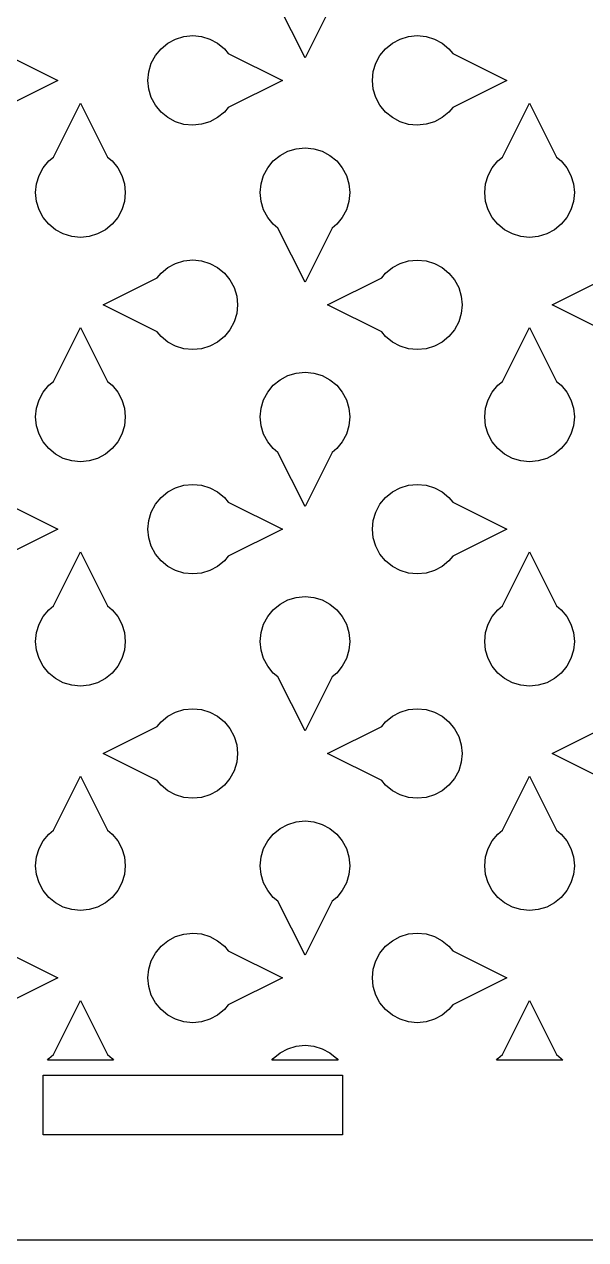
# Model space of a CAD drawing. Header units: metres. Extents: x -75 to 75, y 0 to 231.
# Drawn here: x -11.3 to 26.3, y 0 to 81.3 of the extents above; entities that cross this region are included whole.
import ezdxf

# ---------------------------------------------------------------- set-up
doc = ezdxf.new("R2010")
doc.units = ezdxf.units.M

msp = doc.modelspace()

# ---------------------------------------------------------------- linework, layer by layer
for p, q in [((7.5, 79.0138), (5.69183, 82.6292)), ((9.30817, 82.6292), (7.5, 79.0138)), ((-0.58411, 80.4356), (0, 80.4938)), ((0, 80.4938), (0.58411, 80.4366)), ((14.4159, 80.4361), (15, 80.4942)), ((15, 80.4942), (15.5841, 80.437)), ((-2.11716, 79.6172), (-1.66306, 79.9893)), ((-1.66306, 79.9893), (-1.14487, 80.2658)), ((-1.14487, 80.2658), (-0.58411, 80.4356)), ((0.58411, 80.4366), (1.14487, 80.2658)), ((1.14487, 80.2658), (1.66351, 79.9889)), ((1.66351, 79.9889), (2.11761, 79.6167)), ((12.8824, 79.6172), (13.3365, 79.9893)), ((13.3365, 79.9893), (13.8551, 80.2663)), ((13.8551, 80.2663), (14.4159, 80.4361)), ((15.5841, 80.437), (16.1449, 80.2663)), ((16.1449, 80.2663), (16.6635, 79.9893)), ((16.6635, 79.9893), (17.1176, 79.6172)), ((-12.6292, 79.3082), (-9.01382, 77.5)), ((-2.76581, 78.6449), (-2.48932, 79.1631)), ((-2.48932, 79.1631), (-2.11716, 79.6172)), ((2.11761, 79.6167), (2.37076, 79.3082)), ((2.37076, 79.3082), (5.98618, 77.5)), ((12.2342, 78.6453), (12.5102, 79.1631)), ((12.5102, 79.1631), (12.8824, 79.6172)), ((17.1176, 79.6172), (17.3708, 79.3082)), ((17.3708, 79.3082), (20.9862, 77.5)), ((-2.99332, 77.5005), (-2.93655, 78.0841)), ((-2.93655, 78.0841), (-2.76581, 78.6449)), ((12.0067, 77.5009), (12.0634, 78.0846)), ((12.0634, 78.0846), (12.2342, 78.6453)), ((-9.01382, 77.5), (-12.6292, 75.6918)), ((-2.93564, 76.9154), (-2.99332, 77.5005)), ((5.98618, 77.5), (2.37076, 75.6918)), ((12.0644, 76.9159), (12.0067, 77.5009)), ((20.9862, 77.5), (17.3708, 75.6918)), ((-2.76581, 76.3547), (-2.93564, 76.9154)), ((12.2342, 76.3551), (12.0644, 76.9159)), ((-9.30817, 72.3708), (-7.5, 75.9862)), ((-7.5, 75.9862), (-5.69183, 72.3708)), ((-2.48932, 75.8365), (-2.76581, 76.3547)), ((-2.11716, 75.3824), (-2.48932, 75.8365)), ((2.37076, 75.6918), (2.1167, 75.3819)), ((12.5102, 75.8374), (12.2342, 76.3551)), ((12.8824, 75.3833), (12.5102, 75.8374)), ((17.3708, 75.6918), (17.1167, 75.3824)), ((20.6918, 72.3708), (22.5, 75.9862)), ((22.5, 75.9862), (24.3082, 72.3708)), ((-1.66306, 75.0102), (-2.11716, 75.3824)), ((-1.14487, 74.7337), (-1.66306, 75.0102)), ((1.66351, 75.0107), (1.14487, 74.7337)), ((2.1167, 75.3819), (1.66351, 75.0107)), ((13.3365, 75.0111), (12.8824, 75.3833)), ((13.8551, 74.7342), (13.3365, 75.0111)), ((16.6631, 75.0107), (16.1449, 74.7342)), ((17.1167, 75.3824), (16.6631, 75.0107)), ((-0.58411, 74.563), (-1.14487, 74.7337)), ((0, 74.5058), (-0.58411, 74.563)), ((0.58411, 74.5639), (0, 74.5058)), ((1.14487, 74.7337), (0.58411, 74.5639)), ((14.4159, 74.5634), (13.8551, 74.7342)), ((15, 74.5062), (14.4159, 74.5634)), ((15.5841, 74.5644), (15, 74.5062)), ((16.1449, 74.7342), (15.5841, 74.5644)), ((-9.61716, 72.1172), (-9.30817, 72.3708)), ((-5.69183, 72.3708), (-5.38193, 72.1167)), ((5.38193, 72.1167), (5.83603, 72.4889)), ((5.83603, 72.4889), (6.35468, 72.7658)), ((6.35468, 72.7658), (6.91544, 72.9356)), ((6.91544, 72.9356), (7.5, 72.9933)), ((7.5, 72.9933), (8.08411, 72.9366)), ((8.08411, 72.9366), (8.64487, 72.7658)), ((8.64487, 72.7658), (9.16351, 72.4889)), ((9.16351, 72.4889), (9.61761, 72.1167)), ((20.3828, 72.1172), (20.6918, 72.3708)), ((24.3082, 72.3708), (24.6181, 72.1167)), ((-10.2658, 71.1449), (-9.98932, 71.6631)), ((-9.98932, 71.6631), (-9.61716, 72.1172)), ((-5.38193, 72.1167), (-5.01022, 71.6631)), ((-5.01022, 71.6631), (-4.73373, 71.1449)), ((4.73373, 71.1449), (5.00977, 71.6626)), ((5.00977, 71.6626), (5.38193, 72.1167)), ((9.61761, 72.1167), (9.98978, 71.6626)), ((9.98978, 71.6626), (10.2658, 71.1449)), ((19.7342, 71.1449), (20.0107, 71.6631)), ((20.0107, 71.6631), (20.3828, 72.1172)), ((24.6181, 72.1167), (24.9898, 71.6631)), ((24.9898, 71.6631), (25.2663, 71.1449)), ((-10.4366, 70.5841), (-10.2658, 71.1449)), ((-4.73373, 71.1449), (-4.5639, 70.5841)), ((4.56299, 70.5841), (4.73373, 71.1449)), ((10.2658, 71.1449), (10.4356, 70.5841)), ((19.5634, 70.5841), (19.7342, 71.1449)), ((25.2663, 71.1449), (25.4361, 70.5841)), ((-10.4938, 70), (-10.4366, 70.5841)), ((-10.4356, 69.4159), (-10.4938, 70)), ((-4.5639, 70.5841), (-4.50577, 70)), ((-4.50577, 70), (-4.56299, 69.4159)), ((4.50577, 70), (4.56299, 70.5841)), ((4.5639, 69.4159), (4.50577, 70)), ((10.4356, 70.5841), (10.4938, 70)), ((10.4938, 70), (10.4366, 69.4159)), ((19.5062, 70), (19.5634, 70.5841)), ((19.5644, 69.4159), (19.5062, 70)), ((25.4361, 70.5841), (25.4942, 70)), ((25.4942, 70), (25.437, 69.4159)), ((-10.2658, 68.8551), (-10.4356, 69.4159)), ((-4.56299, 69.4159), (-4.73373, 68.8551)), ((4.73373, 68.8551), (4.5639, 69.4159)), ((10.4366, 69.4159), (10.2658, 68.8551)), ((19.7342, 68.8551), (19.5644, 69.4159)), ((25.437, 69.4159), (25.2663, 68.8551)), ((-9.98978, 68.3374), (-10.2658, 68.8551)), ((-9.61761, 67.8833), (-9.98978, 68.3374)), ((-5.01022, 68.3369), (-5.38239, 67.8828)), ((-4.73373, 68.8551), (-5.01022, 68.3369)), ((5.01022, 68.3369), (4.73373, 68.8551)), ((5.38193, 67.8833), (5.01022, 68.3369)), ((9.98886, 68.3365), (9.6167, 67.8824)), ((10.2658, 68.8551), (9.98886, 68.3365)), ((20.0102, 68.3374), (19.7342, 68.8551)), ((20.3824, 67.8833), (20.0102, 68.3374)), ((24.9898, 68.3369), (24.6176, 67.8828)), ((25.2663, 68.8551), (24.9898, 68.3369)), ((-9.16351, 67.5111), (-9.61761, 67.8833)), ((-8.64487, 67.2342), (-9.16351, 67.5111)), ((-5.83603, 67.5111), (-6.35468, 67.2342)), ((-5.38239, 67.8828), (-5.83603, 67.5111)), ((5.69183, 67.6292), (5.38193, 67.8833)), ((7.5, 64.0138), (5.69183, 67.6292)), ((9.30817, 67.6292), (7.5, 64.0138)), ((9.6167, 67.8824), (9.30817, 67.6292)), ((20.8365, 67.5111), (20.3824, 67.8833)), ((21.3551, 67.2342), (20.8365, 67.5111)), ((24.164, 67.5111), (23.6453, 67.2342)), ((24.6176, 67.8828), (24.164, 67.5111)), ((-8.08411, 67.0634), (-8.64487, 67.2342)), ((-7.5, 67.0067), (-8.08411, 67.0634)), ((-6.91544, 67.0644), (-7.5, 67.0067)), ((-6.35468, 67.2342), (-6.91544, 67.0644)), ((21.9159, 67.0634), (21.3551, 67.2342)), ((22.5, 67.0067), (21.9159, 67.0634)), ((23.0846, 67.0644), (22.5, 67.0067)), ((23.6453, 67.2342), (23.0846, 67.0644)), ((-1.66351, 64.9893), (-1.14487, 65.2663)), ((-1.14487, 65.2663), (-0.58411, 65.4361)), ((-0.58411, 65.4361), (0, 65.4942)), ((0, 65.4942), (0.58411, 65.437)), ((0.58411, 65.437), (1.14487, 65.2663)), ((1.14487, 65.2663), (1.66306, 64.9898)), ((13.3369, 64.9893), (13.8551, 65.2658)), ((13.8551, 65.2658), (14.4159, 65.4356)), ((14.4159, 65.4356), (15, 65.4938)), ((15, 65.4938), (15.5841, 65.4366)), ((15.5841, 65.4366), (16.1449, 65.2658)), ((16.1449, 65.2658), (16.6635, 64.9889)), ((-5.98618, 62.5), (-2.37076, 64.3082)), ((-2.37076, 64.3082), (-2.11716, 64.6176)), ((-2.11716, 64.6176), (-1.66351, 64.9893)), ((1.66306, 64.9898), (2.11716, 64.6176)), ((2.11716, 64.6176), (2.48932, 64.1635)), ((9.01382, 62.5), (12.6292, 64.3082)), ((12.6292, 64.3082), (12.8828, 64.6172)), ((12.8828, 64.6172), (13.3369, 64.9893)), ((16.6635, 64.9889), (17.1176, 64.6167)), ((17.1176, 64.6167), (17.4898, 64.1626)), ((24.0138, 62.5), (27.6292, 64.3082)), ((2.48932, 64.1635), (2.76581, 63.6453)), ((2.76581, 63.6453), (2.93564, 63.0846)), ((17.4898, 64.1626), (17.7658, 63.6449)), ((17.7658, 63.6449), (17.9356, 63.0841)), ((2.93564, 63.0846), (2.99332, 62.4995)), ((17.9356, 63.0841), (17.9933, 62.4991)), ((-2.37076, 60.6918), (-5.98618, 62.5)), ((2.93655, 61.9159), (2.76581, 61.3551)), ((2.99332, 62.4995), (2.93655, 61.9159)), ((12.6292, 60.6918), (9.01382, 62.5)), ((17.9366, 61.9154), (17.7658, 61.3547)), ((17.9933, 62.4991), (17.9366, 61.9154)), ((27.6292, 60.6918), (24.0138, 62.5)), ((-9.30817, 57.3708), (-7.5, 60.9862)), ((-7.5, 60.9862), (-5.69183, 57.3708)), ((2.76581, 61.3551), (2.48886, 60.8365)), ((17.7658, 61.3547), (17.4893, 60.8365)), ((20.6918, 57.3708), (22.5, 60.9862)), ((22.5, 60.9862), (24.3082, 57.3708)), ((-2.11761, 60.3833), (-2.37076, 60.6918)), ((-1.66351, 60.0111), (-2.11761, 60.3833)), ((2.1167, 60.3824), (1.66306, 60.0107)), ((2.48886, 60.8365), (2.1167, 60.3824)), ((12.8824, 60.3828), (12.6292, 60.6918)), ((13.3365, 60.0107), (12.8824, 60.3828)), ((17.1172, 60.3824), (16.6635, 60.0107)), ((17.4893, 60.8365), (17.1172, 60.3824)), ((-1.14487, 59.7342), (-1.66351, 60.0111)), ((-0.58411, 59.5634), (-1.14487, 59.7342)), ((0, 59.5062), (-0.58411, 59.5634)), ((0.58411, 59.5644), (0, 59.5062)), ((1.14487, 59.7342), (0.58411, 59.5644)), ((1.66306, 60.0107), (1.14487, 59.7342)), ((13.8551, 59.7337), (13.3365, 60.0107)), ((14.4159, 59.563), (13.8551, 59.7337)), ((15, 59.5058), (14.4159, 59.563)), ((15.5841, 59.5639), (15, 59.5058)), ((16.1449, 59.7337), (15.5841, 59.5639)), ((16.6635, 60.0107), (16.1449, 59.7337)), ((5.83694, 57.4893), (6.35513, 57.7658)), ((6.35513, 57.7658), (6.91589, 57.9356)), ((6.91589, 57.9356), (7.50046, 57.9933)), ((7.50046, 57.9933), (8.08456, 57.9366)), ((8.08456, 57.9366), (8.64532, 57.7658)), ((8.64532, 57.7658), (9.16351, 57.4893)), ((-9.98978, 56.6631), (-9.61761, 57.1172)), ((-9.61761, 57.1172), (-9.30817, 57.3708)), ((-5.69183, 57.3708), (-5.38239, 57.1167)), ((-5.38239, 57.1167), (-5.01022, 56.6626)), ((5.01068, 56.6631), (5.38284, 57.1172)), ((5.38284, 57.1172), (5.83694, 57.4893)), ((9.16351, 57.4893), (9.61761, 57.1172)), ((9.61761, 57.1172), (9.98978, 56.6631)), ((20.0102, 56.6631), (20.3824, 57.1172)), ((20.3824, 57.1172), (20.6918, 57.3708)), ((24.3082, 57.3708), (24.6176, 57.1167)), ((24.6176, 57.1167), (24.9898, 56.6626)), ((-10.437, 55.5841), (-10.2663, 56.1449)), ((-10.2663, 56.1449), (-9.98978, 56.6631)), ((-5.01022, 56.6626), (-4.73419, 56.1449)), ((-4.73419, 56.1449), (-4.56436, 55.5841)), ((4.56345, 55.5841), (4.73419, 56.1449)), ((4.73419, 56.1449), (5.01068, 56.6631)), ((9.98978, 56.6631), (10.2663, 56.1449)), ((10.2663, 56.1449), (10.4361, 55.5841)), ((19.563, 55.5841), (19.7337, 56.1449)), ((19.7337, 56.1449), (20.0102, 56.6631)), ((24.9898, 56.6626), (25.2658, 56.1449)), ((25.2658, 56.1449), (25.4356, 55.5841)), ((-10.4942, 55), (-10.437, 55.5841)), ((-4.56436, 55.5841), (-4.50623, 55)), ((4.50623, 55), (4.56345, 55.5841)), ((10.4361, 55.5841), (10.4942, 55)), ((19.5058, 55), (19.563, 55.5841)), ((25.4356, 55.5841), (25.4938, 55)), ((-10.4361, 54.4159), (-10.4942, 55)), ((-4.50623, 55), (-4.56345, 54.4159)), ((4.56436, 54.4159), (4.50623, 55)), ((10.4942, 55), (10.437, 54.4159)), ((19.5639, 54.4159), (19.5058, 55)), ((25.4938, 55), (25.4366, 54.4159)), ((-10.2663, 53.8551), (-10.4361, 54.4159)), ((-9.98978, 53.3369), (-10.2663, 53.8551)), ((-4.73419, 53.8551), (-5.01114, 53.3365)), ((-4.56345, 54.4159), (-4.73419, 53.8551)), ((4.73419, 53.8551), (4.56436, 54.4159)), ((5.01022, 53.3374), (4.73419, 53.8551)), ((10.2663, 53.8551), (9.98932, 53.3365)), ((10.437, 54.4159), (10.2663, 53.8551)), ((19.7337, 53.8551), (19.5639, 54.4159)), ((20.0102, 53.3369), (19.7337, 53.8551)), ((25.2658, 53.8551), (24.9889, 53.3365)), ((25.4366, 54.4159), (25.2658, 53.8551)), ((-9.61761, 52.8828), (-9.98978, 53.3369)), ((-9.16351, 52.5107), (-9.61761, 52.8828)), ((-5.3833, 52.8824), (-5.83694, 52.5107)), ((-5.01114, 53.3365), (-5.3833, 52.8824)), ((5.38239, 52.8833), (5.01022, 53.3374)), ((5.69183, 52.6292), (5.38239, 52.8833)), ((9.61716, 52.8824), (9.30817, 52.6292)), ((9.98932, 53.3365), (9.61716, 52.8824)), ((20.3824, 52.8828), (20.0102, 53.3369)), ((20.8365, 52.5107), (20.3824, 52.8828)), ((24.6167, 52.8824), (24.1631, 52.5107)), ((24.9889, 53.3365), (24.6167, 52.8824)), ((-8.64532, 52.2342), (-9.16351, 52.5107)), ((-8.08456, 52.0634), (-8.64532, 52.2342)), ((-7.50046, 52.0067), (-8.08456, 52.0634)), ((-6.91589, 52.0644), (-7.50046, 52.0067)), ((-6.35513, 52.2342), (-6.91589, 52.0644)), ((-5.83694, 52.5107), (-6.35513, 52.2342)), ((7.5, 49.0138), (5.69183, 52.6292)), ((9.30817, 52.6292), (7.5, 49.0138)), ((21.3547, 52.2342), (20.8365, 52.5107)), ((21.9154, 52.0634), (21.3547, 52.2342)), ((22.4995, 52.0067), (21.9154, 52.0634)), ((23.0841, 52.0644), (22.4995, 52.0067)), ((23.6449, 52.2342), (23.0841, 52.0644)), ((24.1631, 52.5107), (23.6449, 52.2342)), ((-1.14487, 50.2658), (-0.58411, 50.4356)), ((-0.58411, 50.4356), (0, 50.4938)), ((0, 50.4938), (0.58411, 50.4366)), ((0.58411, 50.4366), (1.14487, 50.2658)), ((13.8551, 50.2663), (14.4159, 50.4361)), ((14.4159, 50.4361), (15, 50.4942)), ((15, 50.4942), (15.5841, 50.437)), ((15.5841, 50.437), (16.1449, 50.2663)), ((-2.48932, 49.1631), (-2.11716, 49.6172)), ((-2.11716, 49.6172), (-1.66306, 49.9893)), ((-1.66306, 49.9893), (-1.14487, 50.2658)), ((1.14487, 50.2658), (1.66351, 49.9889)), ((1.66351, 49.9889), (2.11761, 49.6167)), ((2.11761, 49.6167), (2.37076, 49.3082)), ((12.5102, 49.1631), (12.8824, 49.6172)), ((12.8824, 49.6172), (13.3365, 49.9893)), ((13.3365, 49.9893), (13.8551, 50.2663)), ((16.1449, 50.2663), (16.6635, 49.9893)), ((16.6635, 49.9893), (17.1176, 49.6172)), ((17.1176, 49.6172), (17.3708, 49.3082)), ((-12.6292, 49.3082), (-9.01382, 47.5)), ((-2.76581, 48.6449), (-2.48932, 49.1631)), ((2.37076, 49.3082), (5.98618, 47.5)), ((12.2342, 48.6453), (12.5102, 49.1631)), ((17.3708, 49.3082), (20.9862, 47.5)), ((-2.99332, 47.5005), (-2.93655, 48.0841)), ((-2.93655, 48.0841), (-2.76581, 48.6449)), ((12.0067, 47.5009), (12.0634, 48.0846)), ((12.0634, 48.0846), (12.2342, 48.6453)), ((-9.01382, 47.5), (-12.6292, 45.6918)), ((-2.93564, 46.9154), (-2.99332, 47.5005)), ((5.98618, 47.5), (2.37076, 45.6918)), ((12.0644, 46.9159), (12.0067, 47.5009)), ((20.9862, 47.5), (17.3708, 45.6918)), ((-2.76581, 46.3547), (-2.93564, 46.9154)), ((-2.48932, 45.8365), (-2.76581, 46.3547)), ((12.2342, 46.3551), (12.0644, 46.9159)), ((12.5102, 45.8374), (12.2342, 46.3551)), ((-9.30817, 42.3708), (-7.5, 45.9862)), ((-7.5, 45.9862), (-5.69183, 42.3708)), ((-2.11716, 45.3824), (-2.48932, 45.8365)), ((2.37076, 45.6918), (2.1167, 45.3819)), ((12.8824, 45.3833), (12.5102, 45.8374)), ((17.3708, 45.6918), (17.1167, 45.3824)), ((20.6918, 42.3708), (22.5, 45.9862)), ((22.5, 45.9862), (24.3082, 42.3708)), ((-1.66306, 45.0102), (-2.11716, 45.3824)), ((-1.14487, 44.7337), (-1.66306, 45.0102)), ((-0.58411, 44.563), (-1.14487, 44.7337)), ((1.14487, 44.7337), (0.58411, 44.5639)), ((1.66351, 45.0107), (1.14487, 44.7337)), ((2.1167, 45.3819), (1.66351, 45.0107)), ((13.3365, 45.0111), (12.8824, 45.3833)), ((13.8551, 44.7342), (13.3365, 45.0111)), ((14.4159, 44.5634), (13.8551, 44.7342)), ((16.1449, 44.7342), (15.5841, 44.5644)), ((16.6631, 45.0107), (16.1449, 44.7342)), ((17.1167, 45.3824), (16.6631, 45.0107)), ((0, 44.5058), (-0.58411, 44.563)), ((0.58411, 44.5639), (0, 44.5058)), ((15, 44.5062), (14.4159, 44.5634)), ((15.5841, 44.5644), (15, 44.5062)), ((-9.61716, 42.1172), (-9.30817, 42.3708)), ((-5.69183, 42.3708), (-5.38193, 42.1167)), ((5.38193, 42.1167), (5.83603, 42.4889)), ((5.83603, 42.4889), (6.35468, 42.7658)), ((6.35468, 42.7658), (6.91544, 42.9356)), ((6.91544, 42.9356), (7.5, 42.9933)), ((7.5, 42.9933), (8.08411, 42.9366)), ((8.08411, 42.9366), (8.64487, 42.7658)), ((8.64487, 42.7658), (9.16351, 42.4889)), ((9.16351, 42.4889), (9.61761, 42.1167)), ((20.3828, 42.1172), (20.6918, 42.3708)), ((24.3082, 42.3708), (24.6181, 42.1167)), ((-10.2658, 41.1449), (-9.98932, 41.6631)), ((-9.98932, 41.6631), (-9.61716, 42.1172)), ((-5.38193, 42.1167), (-5.01022, 41.6631)), ((-5.01022, 41.6631), (-4.73373, 41.1449)), ((4.73373, 41.1449), (5.00977, 41.6626)), ((5.00977, 41.6626), (5.38193, 42.1167)), ((9.61761, 42.1167), (9.98978, 41.6626)), ((9.98978, 41.6626), (10.2658, 41.1449)), ((19.7342, 41.1449), (20.0107, 41.6631)), ((20.0107, 41.6631), (20.3828, 42.1172)), ((24.6181, 42.1167), (24.9898, 41.6631)), ((24.9898, 41.6631), (25.2663, 41.1449)), ((-10.4366, 40.5841), (-10.2658, 41.1449)), ((-4.73373, 41.1449), (-4.5639, 40.5841)), ((4.56299, 40.5841), (4.73373, 41.1449)), ((10.2658, 41.1449), (10.4356, 40.5841)), ((19.5634, 40.5841), (19.7342, 41.1449)), ((25.2663, 41.1449), (25.4361, 40.5841)), ((-10.4938, 40), (-10.4366, 40.5841)), ((-10.4356, 39.4159), (-10.4938, 40)), ((-4.5639, 40.5841), (-4.50577, 40)), ((-4.50577, 40), (-4.56299, 39.4159)), ((4.50577, 40), (4.56299, 40.5841)), ((4.5639, 39.4159), (4.50577, 40)), ((10.4356, 40.5841), (10.4938, 40)), ((10.4938, 40), (10.4366, 39.4159)), ((19.5062, 40), (19.5634, 40.5841)), ((19.5644, 39.4159), (19.5062, 40)), ((25.4361, 40.5841), (25.4942, 40)), ((25.4942, 40), (25.437, 39.4159)), ((-10.2658, 38.8551), (-10.4356, 39.4159)), ((-4.56299, 39.4159), (-4.73373, 38.8551)), ((4.73373, 38.8551), (4.5639, 39.4159)), ((10.4366, 39.4159), (10.2658, 38.8551)), ((19.7342, 38.8551), (19.5644, 39.4159)), ((25.437, 39.4159), (25.2663, 38.8551)), ((-9.98978, 38.3374), (-10.2658, 38.8551)), ((-9.61761, 37.8833), (-9.98978, 38.3374)), ((-5.01022, 38.3369), (-5.38239, 37.8828)), ((-4.73373, 38.8551), (-5.01022, 38.3369)), ((5.01022, 38.3369), (4.73373, 38.8551)), ((5.38193, 37.8833), (5.01022, 38.3369)), ((9.98886, 38.3365), (9.6167, 37.8824)), ((10.2658, 38.8551), (9.98886, 38.3365)), ((20.0102, 38.3374), (19.7342, 38.8551)), ((20.3824, 37.8833), (20.0102, 38.3374)), ((24.9898, 38.3369), (24.6176, 37.8828)), ((25.2663, 38.8551), (24.9898, 38.3369)), ((-9.16351, 37.5111), (-9.61761, 37.8833)), ((-8.64487, 37.2342), (-9.16351, 37.5111)), ((-5.83603, 37.5111), (-6.35468, 37.2342)), ((-5.38239, 37.8828), (-5.83603, 37.5111)), ((5.69183, 37.6292), (5.38193, 37.8833)), ((7.5, 34.0138), (5.69183, 37.6292)), ((9.30817, 37.6292), (7.5, 34.0138)), ((9.6167, 37.8824), (9.30817, 37.6292)), ((20.8365, 37.5111), (20.3824, 37.8833)), ((21.3551, 37.2342), (20.8365, 37.5111)), ((24.164, 37.5111), (23.6453, 37.2342)), ((24.6176, 37.8828), (24.164, 37.5111)), ((-8.08411, 37.0634), (-8.64487, 37.2342)), ((-7.5, 37.0067), (-8.08411, 37.0634)), ((-6.91544, 37.0644), (-7.5, 37.0067)), ((-6.35468, 37.2342), (-6.91544, 37.0644)), ((21.9159, 37.0634), (21.3551, 37.2342)), ((22.5, 37.0067), (21.9159, 37.0634)), ((23.0846, 37.0644), (22.5, 37.0067)), ((23.6453, 37.2342), (23.0846, 37.0644)), ((-2.11716, 34.6176), (-1.66351, 34.9893)), ((-1.66351, 34.9893), (-1.14487, 35.2663)), ((-1.14487, 35.2663), (-0.58411, 35.4361)), ((-0.58411, 35.4361), (0, 35.4942)), ((0, 35.4942), (0.58411, 35.437)), ((0.58411, 35.437), (1.14487, 35.2663)), ((1.14487, 35.2663), (1.66306, 34.9898)), ((1.66306, 34.9898), (2.11716, 34.6176)), ((12.8828, 34.6172), (13.3369, 34.9893)), ((13.3369, 34.9893), (13.8551, 35.2658)), ((13.8551, 35.2658), (14.4159, 35.4356)), ((14.4159, 35.4356), (15, 35.4938)), ((15, 35.4938), (15.5841, 35.4366)), ((15.5841, 35.4366), (16.1449, 35.2658)), ((16.1449, 35.2658), (16.6635, 34.9889)), ((16.6635, 34.9889), (17.1176, 34.6167)), ((-5.98618, 32.5), (-2.37076, 34.3082)), ((-2.37076, 34.3082), (-2.11716, 34.6176)), ((2.11716, 34.6176), (2.48932, 34.1635)), ((2.48932, 34.1635), (2.76581, 33.6453)), ((9.01382, 32.5), (12.6292, 34.3082)), ((12.6292, 34.3082), (12.8828, 34.6172)), ((17.1176, 34.6167), (17.4898, 34.1626)), ((17.4898, 34.1626), (17.7658, 33.6449)), ((24.0138, 32.5), (27.6292, 34.3082)), ((2.76581, 33.6453), (2.93564, 33.0846)), ((17.7658, 33.6449), (17.9356, 33.0841)), ((2.93564, 33.0846), (2.99332, 32.4995)), ((17.9356, 33.0841), (17.9933, 32.4991)), ((-2.37076, 30.6918), (-5.98618, 32.5)), ((2.93655, 31.9159), (2.76581, 31.3551)), ((2.99332, 32.4995), (2.93655, 31.9159)), ((12.6292, 30.6918), (9.01382, 32.5)), ((17.9366, 31.9154), (17.7658, 31.3547)), ((17.9933, 32.4991), (17.9366, 31.9154)), ((27.6292, 30.6918), (24.0138, 32.5)), ((-9.30817, 27.3708), (-7.5, 30.9862)), ((-7.5, 30.9862), (-5.69183, 27.3708)), ((2.76581, 31.3551), (2.48886, 30.8365)), ((17.7658, 31.3547), (17.4893, 30.8365)), ((20.6918, 27.3708), (22.5, 30.9862)), ((22.5, 30.9862), (24.3082, 27.3708)), ((-2.11761, 30.3833), (-2.37076, 30.6918)), ((-1.66351, 30.0111), (-2.11761, 30.3833)), ((2.1167, 30.3824), (1.66306, 30.0107)), ((2.48886, 30.8365), (2.1167, 30.3824)), ((12.8824, 30.3828), (12.6292, 30.6918)), ((13.3365, 30.0107), (12.8824, 30.3828)), ((17.1172, 30.3824), (16.6635, 30.0107)), ((17.4893, 30.8365), (17.1172, 30.3824)), ((-1.14487, 29.7342), (-1.66351, 30.0111)), ((-0.58411, 29.5634), (-1.14487, 29.7342)), ((0, 29.5062), (-0.58411, 29.5634)), ((0.58411, 29.5644), (0, 29.5062)), ((1.14487, 29.7342), (0.58411, 29.5644)), ((1.66306, 30.0107), (1.14487, 29.7342)), ((13.8551, 29.7337), (13.3365, 30.0107)), ((14.4159, 29.563), (13.8551, 29.7337)), ((15, 29.5058), (14.4159, 29.563)), ((15.5841, 29.5639), (15, 29.5058)), ((16.1449, 29.7337), (15.5841, 29.5639)), ((16.6635, 30.0107), (16.1449, 29.7337)), ((5.83694, 27.4893), (6.35513, 27.7658)), ((6.35513, 27.7658), (6.91589, 27.9356)), ((6.91589, 27.9356), (7.50046, 27.9933)), ((7.50046, 27.9933), (8.08456, 27.9366)), ((8.08456, 27.9366), (8.64532, 27.7658)), ((8.64532, 27.7658), (9.16351, 27.4893)), ((-9.98978, 26.6631), (-9.61761, 27.1172)), ((-9.61761, 27.1172), (-9.30817, 27.3708)), ((-5.69183, 27.3708), (-5.38239, 27.1167)), ((-5.38239, 27.1167), (-5.01022, 26.6626)), ((5.01068, 26.6631), (5.38284, 27.1172)), ((5.38284, 27.1172), (5.83694, 27.4893)), ((9.16351, 27.4893), (9.61761, 27.1172)), ((9.61761, 27.1172), (9.98978, 26.6631)), ((20.0102, 26.6631), (20.3824, 27.1172)), ((20.3824, 27.1172), (20.6918, 27.3708)), ((24.3082, 27.3708), (24.6176, 27.1167)), ((24.6176, 27.1167), (24.9898, 26.6626)), ((-10.437, 25.5841), (-10.2663, 26.1449)), ((-10.2663, 26.1449), (-9.98978, 26.6631)), ((-5.01022, 26.6626), (-4.73419, 26.1449)), ((-4.73419, 26.1449), (-4.56436, 25.5841)), ((4.56345, 25.5841), (4.73419, 26.1449)), ((4.73419, 26.1449), (5.01068, 26.6631)), ((9.98978, 26.6631), (10.2663, 26.1449)), ((10.2663, 26.1449), (10.4361, 25.5841)), ((19.563, 25.5841), (19.7337, 26.1449)), ((19.7337, 26.1449), (20.0102, 26.6631)), ((24.9898, 26.6626), (25.2658, 26.1449)), ((25.2658, 26.1449), (25.4356, 25.5841)), ((-10.4942, 25), (-10.437, 25.5841)), ((-4.56436, 25.5841), (-4.50623, 25)), ((4.50623, 25), (4.56345, 25.5841)), ((10.4361, 25.5841), (10.4942, 25)), ((19.5058, 25), (19.563, 25.5841)), ((25.4356, 25.5841), (25.4938, 25)), ((-10.4361, 24.4159), (-10.4942, 25)), ((-10.2663, 23.8551), (-10.4361, 24.4159)), ((-4.56345, 24.4159), (-4.73419, 23.8551)), ((-4.50623, 25), (-4.56345, 24.4159)), ((4.56436, 24.4159), (4.50623, 25)), ((4.73419, 23.8551), (4.56436, 24.4159)), ((10.437, 24.4159), (10.2663, 23.8551)), ((10.4942, 25), (10.437, 24.4159)), ((19.5639, 24.4159), (19.5058, 25)), ((19.7337, 23.8551), (19.5639, 24.4159)), ((25.4366, 24.4159), (25.2658, 23.8551)), ((25.4938, 25), (25.4366, 24.4159)), ((-9.98978, 23.3369), (-10.2663, 23.8551)), ((-4.73419, 23.8551), (-5.01114, 23.3365)), ((5.01022, 23.3374), (4.73419, 23.8551)), ((10.2663, 23.8551), (9.98932, 23.3365)), ((20.0102, 23.3369), (19.7337, 23.8551)), ((25.2658, 23.8551), (24.9889, 23.3365)), ((-9.61761, 22.8828), (-9.98978, 23.3369)), ((-9.16351, 22.5107), (-9.61761, 22.8828)), ((-5.3833, 22.8824), (-5.83694, 22.5107)), ((-5.01114, 23.3365), (-5.3833, 22.8824)), ((5.38239, 22.8833), (5.01022, 23.3374)), ((5.69183, 22.6292), (5.38239, 22.8833)), ((9.61716, 22.8824), (9.30817, 22.6292)), ((9.98932, 23.3365), (9.61716, 22.8824)), ((20.3824, 22.8828), (20.0102, 23.3369)), ((20.8365, 22.5107), (20.3824, 22.8828)), ((24.6167, 22.8824), (24.1631, 22.5107)), ((24.9889, 23.3365), (24.6167, 22.8824)), ((-8.64532, 22.2342), (-9.16351, 22.5107)), ((-8.08456, 22.0634), (-8.64532, 22.2342)), ((-7.50046, 22.0067), (-8.08456, 22.0634)), ((-6.91589, 22.0644), (-7.50046, 22.0067)), ((-6.35513, 22.2342), (-6.91589, 22.0644)), ((-5.83694, 22.5107), (-6.35513, 22.2342)), ((7.5, 19.0138), (5.69183, 22.6292)), ((9.30817, 22.6292), (7.5, 19.0138)), ((21.3547, 22.2342), (20.8365, 22.5107)), ((21.9154, 22.0634), (21.3547, 22.2342)), ((22.4995, 22.0067), (21.9154, 22.0634)), ((23.0841, 22.0644), (22.4995, 22.0067)), ((23.6449, 22.2342), (23.0841, 22.0644)), ((24.1631, 22.5107), (23.6449, 22.2342)), ((-1.14487, 20.2658), (-0.58411, 20.4356)), ((-0.58411, 20.4356), (0, 20.4938)), ((0, 20.4938), (0.58411, 20.4366)), ((0.58411, 20.4366), (1.14487, 20.2658)), ((13.8551, 20.2663), (14.4159, 20.4361)), ((14.4159, 20.4361), (15, 20.4942)), ((15, 20.4942), (15.5841, 20.437)), ((15.5841, 20.437), (16.1449, 20.2663)), ((-2.48932, 19.1631), (-2.11716, 19.6172)), ((-2.11716, 19.6172), (-1.66306, 19.9893)), ((-1.66306, 19.9893), (-1.14487, 20.2658)), ((1.14487, 20.2658), (1.66351, 19.9889)), ((1.66351, 19.9889), (2.11761, 19.6167)), ((2.11761, 19.6167), (2.37076, 19.3082)), ((12.5102, 19.1631), (12.8824, 19.6172)), ((12.8824, 19.6172), (13.3365, 19.9893)), ((13.3365, 19.9893), (13.8551, 20.2663)), ((16.1449, 20.2663), (16.6635, 19.9893)), ((16.6635, 19.9893), (17.1176, 19.6172)), ((17.1176, 19.6172), (17.3708, 19.3082)), ((-12.6292, 19.3082), (-9.01382, 17.5)), ((-2.76581, 18.6449), (-2.48932, 19.1631)), ((2.37076, 19.3082), (5.98618, 17.5)), ((12.2342, 18.6453), (12.5102, 19.1631)), ((17.3708, 19.3082), (20.9862, 17.5)), ((-2.99332, 17.5005), (-2.93655, 18.0841)), ((-2.93655, 18.0841), (-2.76581, 18.6449)), ((12.0067, 17.5009), (12.0634, 18.0846)), ((12.0634, 18.0846), (12.2342, 18.6453)), ((-9.01382, 17.5), (-12.6292, 15.6918)), ((-2.93564, 16.9154), (-2.99332, 17.5005)), ((5.98618, 17.5), (2.37076, 15.6918)), ((12.0644, 16.9159), (12.0067, 17.5009)), ((20.9862, 17.5), (17.3708, 15.6918)), ((-2.76581, 16.3547), (-2.93564, 16.9154)), ((-2.48932, 15.8365), (-2.76581, 16.3547)), ((12.2342, 16.3551), (12.0644, 16.9159)), ((12.5102, 15.8374), (12.2342, 16.3551)), ((-9.30817, 12.3708), (-7.5, 15.9862)), ((-7.5, 15.9862), (-5.69183, 12.3708)), ((-2.11716, 15.3824), (-2.48932, 15.8365)), ((2.37076, 15.6918), (2.1167, 15.3819)), ((12.8824, 15.3833), (12.5102, 15.8374)), ((17.3708, 15.6918), (17.1167, 15.3824)), ((20.6918, 12.3708), (22.5, 15.9862)), ((22.5, 15.9862), (24.3082, 12.3708)), ((-1.66306, 15.0102), (-2.11716, 15.3824)), ((-1.14487, 14.7337), (-1.66306, 15.0102)), ((-0.58411, 14.563), (-1.14487, 14.7337)), ((1.14487, 14.7337), (0.58411, 14.5639)), ((1.66351, 15.0107), (1.14487, 14.7337)), ((2.1167, 15.3819), (1.66351, 15.0107)), ((13.3365, 15.0111), (12.8824, 15.3833)), ((13.8551, 14.7342), (13.3365, 15.0111)), ((14.4159, 14.5634), (13.8551, 14.7342)), ((16.1449, 14.7342), (15.5841, 14.5644)), ((16.6631, 15.0107), (16.1449, 14.7342)), ((17.1167, 15.3824), (16.6631, 15.0107)), ((0, 14.5058), (-0.58411, 14.563)), ((0.58411, 14.5639), (0, 14.5058)), ((15, 14.5062), (14.4159, 14.5634)), ((15.5841, 14.5644), (15, 14.5062)), ((-9.61716, 12.1172), (-9.30817, 12.3708)), ((-5.69183, 12.3708), (-5.38193, 12.1167)), ((5.38193, 12.1167), (5.83603, 12.4889)), ((5.83603, 12.4889), (6.35468, 12.7658)), ((6.35468, 12.7658), (6.91544, 12.9356)), ((6.91544, 12.9356), (7.5, 12.9933)), ((7.5, 12.9933), (8.08411, 12.9366)), ((8.08411, 12.9366), (8.64487, 12.7658)), ((8.64487, 12.7658), (9.16351, 12.4889)), ((9.16351, 12.4889), (9.61761, 12.1167)), ((20.3828, 12.1172), (20.6918, 12.3708)), ((24.3082, 12.3708), (24.6181, 12.1167)), ((-9.71318, 12), (-9.61716, 12.1172)), ((-5.2863, 12), (-9.71318, 12)), ((-5.38193, 12.1167), (-5.2863, 12)), ((5.28629, 12), (5.38193, 12.1167)), ((9.71326, 12), (5.28629, 12)), ((9.61761, 12.1167), (9.71326, 12)), ((20.2868, 12), (20.3828, 12.1172)), ((24.7137, 12), (20.2868, 12)), ((24.6181, 12.1167), (24.7137, 12)), ((-10, 7), (-10, 11)), ((-10, 11), (10, 11)), ((10, 11), (10, 7)), ((10, 7), (-10, 7)), ((-75, 0), (75, 0))]:
    msp.add_line(p, q)

doc.saveas('drawing.dxf')
